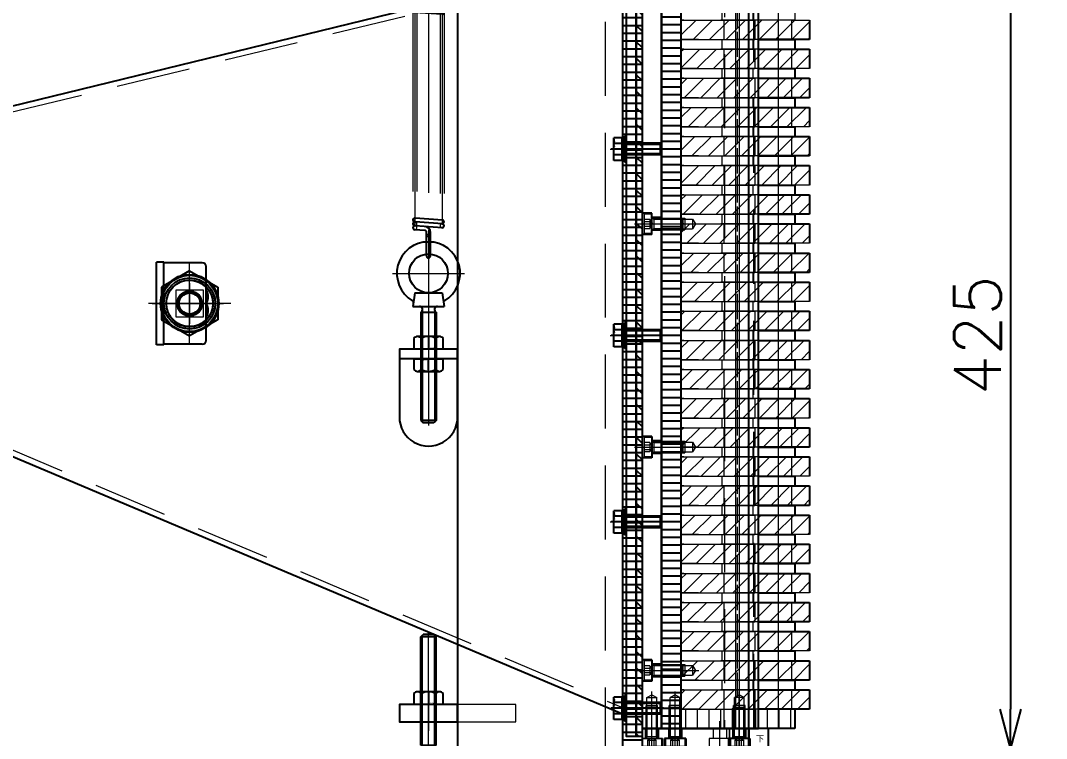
# Model space of a CAD drawing. Header units: millimetres. Extents: x -16130 to 36813, y -8099 to 27484.
# Drawn here: x 14570 to 15098, y 13932 to 14301 of the extents above; entities that cross this region are included whole.
import ezdxf
from ezdxf import colors
from ezdxf.entities.mleader import LeaderData, LeaderLine
from ezdxf.enums import TextEntityAlignment as Align
from ezdxf.math import Vec2, Vec3

# ---------------------------------------------------------------- set-up
doc = ezdxf.new("R2010")
doc.units = ezdxf.units.MM
doc.header["$LTSCALE"] = 6
doc.header["$PDMODE"] = 99
doc.header["$PDSIZE"] = 1
for name, pattern in [('CENTER2', [28.575, 19.05, -3.175, 3.175, -3.175]), ('HIDDEN', [9.525, 6.35, -3.175]), ('PHANTOM2', [31.75, 15.875, -3.175, 3.175, -3.175, 3.175, -3.175])]:
    doc.linetypes.add(name, pattern=pattern)
for name, color, linetype, lineweight in [('04_HIDDEN', 2, 'HIDDEN', 13), ('05_CENTER', 4, 'CENTER2', 13), ('06_PHANTOM', 2, 'PHANTOM2', 13), ('08_DIM', 3, 'Continuous', 13)]:
    doc.layers.add(name, color=color, linetype=linetype, lineweight=lineweight)
doc.layers.add('10_DRAFT', color=8, linetype='Continuous', lineweight=0, plot=False)
doc.styles.add('KANJI0', font='txt.shx', dxfattribs={"width": 0.9, "height": 30, "bigfont": 'bigfont'})
doc.styles.add('KSS_TXT', font='txt.shx', dxfattribs={"bigfont": 'extfont2.shx'})
doc.styles.add('KSS_TXT_L', font='txt.shx', dxfattribs={"height": 3, "bigfont": 'extfont2.shx'})
doc.styles.get("Standard").update_dxf_attribs({"font": 'txt.shx', "bigfont": 'extfont2.shx'})
doc.dimstyles.new('KSS_DIM', dxfattribs={"dimtxt": 3, "dimasz": 2.5, "dimexe": 1.25, "dimexo": 0.625, "dimtad": 1, "dimdsep": 46, "dimtxsty": 'KSS_TXT', "dimblk": 'OPEN30', "dimcen": 0, "dimazin": 2, "dimtfac": 0.75, "dimtmove": 0, "dimatfit": 3, "dimldrblk": 'OPEN30', "dimfxl": 1, "dimtolj": 1, "dimarcsym": 0})

# ---------------------------------------------------------------- blocks, each defined once
blk = doc.blocks.new('A$C60976C3F_1_1')
at = {"color": 0}
for p, q in [((-50.5, 5), (-50.5, 10)), ((-39.5, 5), (-39.5, 10)), ((-17.5, 5), (-17.5, 10)), ((-6.5, 5), (-6.5, 10)), ((-50.5, 5), (-39.5, 5)), ((-17.5, 5), (-6.5, 5))]:
    blk.add_line(p, q, dxfattribs=at)
blk.add_lwpolyline([(5, 10), (-60, 10), (-60, 0), (5, 0)], close=True, dxfattribs=at)
at = {"layer": '04_HIDDEN', "color": 9}
for p, q in [((-50.1, 0), (-50.1, 10)), ((-39.9, 0), (-39.9, 10))]:
    blk.add_line(p, q, dxfattribs=at)
at = {"layer": '04_HIDDEN'}
for p, q in [((-5.5, 5), (-5.5, 10)), ((-48.4, 0), (-48.4, 5)), ((-41.6, 0), (-41.6, 5)), ((-15.4, 0), (-15.4, 5)), ((-8.6, 0), (-8.6, 5)), ((-5.5, 5), (5, 5)), ((-3.4, 0), (-3.4, 5)), ((3.4, 0), (3.4, 5))]:
    blk.add_line(p, q, dxfattribs=at)
at = {"layer": '05_CENTER'}
for p, q in [((-45, 13.86), (-45, -3.86)), ((-12, 13.86), (-12, -3.86)), ((0, 13.86), (0, -3.86))]:
    blk.add_line(p, q, dxfattribs=at)
at = {"layer": '10_DRAFT'}
for p, q in [((-35, 13.86), (-35, -3.86)), ((-40.5, 5), (-40.5, 10)), ((-29.5, 5), (-29.5, 10)), ((-40.5, 5), (-29.5, 5)), ((-38.4, 0), (-38.4, 5)), ((-31.6, 0), (-31.6, 5))]:
    blk.add_line(p, q, dxfattribs=at)
at = {"layer": '10_DRAFT', "style": 'KSS_TXT'}
blk.add_text('下', height=3, rotation=180, dxfattribs=at).set_placement((-53.62, 7))
blk = doc.blocks.new('A$C5D937532_1_1')
at = {"color": 0}
blk.add_lwpolyline([(-43, -405), (7, -405), (7, 0), (-43, 0)], close=True, dxfattribs=at)
at = {"layer": '04_HIDDEN'}
for p, q in [((-43, -142), (-31, -142)), ((-43, -142.5), (-27, -142.5)), ((-31, -142), (-31, -148)), ((-27, -142.5), (-25.56, -145)), ((-27, -142.5), (-27, -147.5)), ((-43, -147.5), (-27, -147.5)), ((-25.56, -145), (-27, -147.5)), ((-43, -148), (-31, -148)), ((-43, -257), (-31, -257)), ((-43, -257.5), (-27, -257.5)), ((-31, -257), (-31, -263)), ((-27, -257.5), (-25.56, -260)), ((-27, -257.5), (-27, -262.5)), ((-43, -262.5), (-27, -262.5)), ((-43, -263), (-31, -263)), ((-25.56, -260), (-27, -262.5)), ((-43, -372), (-31, -372)), ((-43, -372.5), (-27, -372.5)), ((-31, -372), (-31, -378)), ((-27, -372.5), (-25.56, -375)), ((-27, -372.5), (-27, -377.5)), ((-25.56, -375), (-27, -377.5)), ((-43, -377.5), (-27, -377.5)), ((-43, -378), (-31, -378)), ((-36, -387.56), (-38.5, -389)), ((-38.5, -405), (-38.5, -389)), ((-33.5, -389), (-38.5, -389)), ((-33.5, -389), (-36, -387.56)), ((-33.5, -405), (-33.5, -389)), ((-3, -387.56), (-5.5, -389)), ((-5.5, -405), (-5.5, -389)), ((-0.5, -389), (-5.5, -389)), ((-0.5, -389), (-3, -387.56)), ((-0.5, -405), (-0.5, -389)), ((-33, -393), (-39, -393)), ((-39, -405), (-39, -393)), ((-33, -405), (-33, -393)), ((0, -393), (-6, -393)), ((-6, -405), (-6, -393)), ((0, -405), (0, -393))]:
    blk.add_line(p, q, dxfattribs=at)
at = {"layer": '05_CENTER'}
for p, q in [((-45.19, -145), (-23.82, -145)), ((-45.19, -260), (-23.82, -260)), ((-45.19, -375), (-23.82, -375)), ((-36, -407.19), (-36, -385.82)), ((-3, -407.19), (-3, -385.82))]:
    blk.add_line(p, q, dxfattribs=at)
blk = doc.blocks.new('A$C42137086_1_1')
at = {"color": 0}
for p, q in [((0, -139.5), (-5, -139.5)), ((0, -150.5), (0, -139.5)), ((0, -150.5), (-5, -150.5)), ((0, -254.5), (-5, -254.5)), ((0, -254.5), (0, -265.5)), ((0, -265.5), (-5, -265.5)), ((0, -369.5), (-5, -369.5)), ((0, -369.5), (0, -380.5)), ((0, -380.5), (-5, -380.5))]:
    blk.add_line(p, q, dxfattribs=at)
blk.add_lwpolyline([(-5, -405), (5, -405), (5, 0), (-5, 0)], close=True, dxfattribs=at)
at = {"layer": '04_HIDDEN', "color": 9}
for p, q in [((-5, -103.5), (5, -103.5)), ((-5, -104), (5, -104)), ((-5, -109), (5, -109)), ((-5, -109.5), (5, -109.5)), ((-5, -199.5), (5, -199.5)), ((-5, -200), (5, -200)), ((-5, -205), (5, -205)), ((-5, -205.5), (5, -205.5)), ((-5, -295.5), (5, -295.5)), ((-5, -296), (5, -296)), ((-5, -301), (5, -301)), ((-5, -301.5), (5, -301.5)), ((-5, -391.5), (5, -391.5)), ((-5, -392), (5, -392)), ((-5, -397), (5, -397)), ((-5, -397.5), (5, -397.5))]:
    blk.add_line(p, q, dxfattribs=at)
at = {"layer": '04_HIDDEN'}
for p, q in [((5, -141.6), (0, -141.6)), ((5, -148.4), (0, -148.4)), ((5, -256.6), (0, -256.6)), ((5, -263.4), (0, -263.4)), ((5, -371.6), (0, -371.6)), ((5, -378.4), (0, -378.4)), ((-2.5, -389), (0, -387.56)), ((-2.5, -405), (-2.5, -389)), ((-2.5, -389), (2.5, -389)), ((0, -387.56), (2.5, -389)), ((2.5, -405), (2.5, -389)), ((-3, -393), (3, -393)), ((-3, -405), (-3, -393)), ((3, -405), (3, -393))]:
    blk.add_line(p, q, dxfattribs=at)
at = {"layer": '05_CENTER', "color": 9}
for p, q in [((-7.5, -106.5), (7.5, -106.5)), ((-7.5, -202.5), (7.5, -202.5)), ((-7.5, -298.5), (7.5, -298.5)), ((-7.5, -394.5), (7.5, -394.5))]:
    blk.add_line(p, q, dxfattribs=at)
at = {"layer": '05_CENTER'}
for p, q in [((-8.86, -145), (8.86, -145)), ((-8.86, -260), (8.86, -260)), ((-8.86, -375), (8.86, -375)), ((0, -407.19), (0, -385.82))]:
    blk.add_line(p, q, dxfattribs=at)
blk = doc.blocks.new('A$C63852907_1_1_1')
at = {"color": 0}
for p, q in [((-7.5, -404.5), (7.5, -404.5)), ((-5, -405), (-5, -413.5)), ((5, -413.5), (5, -405))]:
    blk.add_line(p, q, dxfattribs=at)
blk.add_lwpolyline([(-7, -405), (7, -405), (7.5, -404.5), (7.5, -0.5), (7, 0), (-7, 0), (-7.5, -0.5), (-7.5, -404.5)], close=True, dxfattribs=at)
at = {"layer": '05_CENTER'}
blk.add_line((0, 12.86), (0, -417.86), dxfattribs=at)
blk = doc.blocks.new('CBS6-16b_1_1_1')
at = {"color": 0}
for p, q in [((-4, 5), (-4, -5)), ((0, 5), (-4, 5)), ((0, 5), (0, -5)), ((0, 3), (15.46, 3)), ((0.06, 3), (1, 2.46)), ((1, 3), (1, -3)), ((1, 2.46), (16, 2.46)), ((15.46, 3), (15.46, -3)), ((15.46, 3), (16, 2.46)), ((16, 2.46), (16, -2.46)), ((0, -5), (-4, -5)), ((0, -3), (15.46, -3)), ((0.06, -3), (1, -2.46)), ((1, -2.46), (16, -2.46)), ((15.46, -3), (16, -2.46))]:
    blk.add_line(p, q, dxfattribs=at)
at = {"layer": '04_HIDDEN', "color": 0}
for p, q in [((-1, 2.31), (-4, 2.31)), ((-4, 1.15), (-1, 1.15)), ((-1, 2.31), (0.33, 0)), ((-1, 2.31), (-1, -2.31)), ((-4, -1.15), (-1, -1.15)), ((-4, -2.31), (-1, -2.31)), ((0.33, 0), (-1, -2.31))]:
    blk.add_line(p, q, dxfattribs=at)
at = {"layer": '05_CENTER', "color": 0}
blk.add_line((-4.82, 0), (16.83, 0), dxfattribs=at)
blk = doc.blocks.new('A$C0825307D_1_1')
for name, p in [('A$C42137086_1_1', (5, 202.5)), ('A$C5D937532_1_1', (53, 202.5))]:
    blk.add_blockref(name, p)
at = {"rotation": 180}
blk.add_blockref('A$C60976C3F_1_1', (5, -202.5), dxfattribs=at)
at = {"layer": '04_HIDDEN'}
blk.add_blockref('A$C63852907_1_1_1', (50, 202.5), dxfattribs=at)
at = {"layer": '04_HIDDEN', "color": 4}
for p in [(5, 57.5), (5, -57.5), (5, -172.5)]:
    blk.add_blockref('CBS6-16b_1_1_1', p, dxfattribs=at)
at = {"layer": '04_HIDDEN', "color": 4, "rotation": 90}
for p in [(5, -207.5), (17, -207.5), (50, -207.5)]:
    blk.add_blockref('CBS6-16b_1_1_1', p, dxfattribs=at)
blk = doc.blocks.new('A$C75237A7E_1_1')
h = blk.add_hatch()
h.set_pattern_fill('_USER', color=3, scale=6, angle=90, pattern_type=0)
h.set_pattern_definition([(90, (-9729.3424, -24487.993), (-6, 4e-16), [])])
h.paths.add_polyline_path([(29.63, 10), (21, 10), (21, 0), (29.63, 0)])
h.paths.add_polyline_path([(21, 10), (8, 10), (8, 0), (21, 0)])
h.paths.add_polyline_path([(8, 10), (0, 10), (0, 0), (8, 0)])
h.paths.add_polyline_path([(0, 10), (-1, 10), (-1, 0), (0, 0)])
h.paths.add_polyline_path([(-1, 10), (-8, 10), (-8, 0), (-1, 0)])
h.paths.add_polyline_path([(-8, 10), (-29, 10), (-29, 0), (-8, 0)])
at = {"color": 0}
blk.add_line((21, 10), (21, 0), dxfattribs=at)
blk.add_lwpolyline([(-29, 10), (29.63, 10), (29.63, 0), (-29, 0)], close=True, dxfattribs=at)
at = {"layer": '04_HIDDEN'}
for p, q in [((-7, 10), (-7, 0)), ((9, 10), (9, 0))]:
    blk.add_line(p, q, dxfattribs=at)
at = {"layer": '04_HIDDEN', "color": 9}
blk.add_line((-1, 10), (-1, 0), dxfattribs=at)
at = {"layer": '05_CENTER'}
blk.add_line((1, 15), (1, -5), dxfattribs=at)
blk = doc.blocks.new('A$C43D50A63_1_1')
h = blk.add_hatch()
h.set_pattern_fill('_USER', color=3, scale=6, angle=45, pattern_type=0)
h.set_pattern_definition([(45, (-8147.3205, -26429.961), (-4.2426407, 4.2426407), [])])
h.paths.add_polyline_path([(-8, 10), (-29, 10), (-29, 0), (-8, 0)])
h.paths.add_polyline_path([(-1, 10), (-8, 10), (-8, 0), (-1, 0)])
h.paths.add_polyline_path([(0, 10), (-1, 10), (-1, 0), (0, 0)])
h.paths.add_polyline_path([(8, 10), (0, 10), (0, 0), (8, 0)])
h.paths.add_polyline_path([(21, 10), (8, 10), (8, 0), (21, 0)])
h.paths.add_polyline_path([(29.23, 10), (21, 10), (21, 0), (29.23, 0)])
h.paths.add_polyline_path([(37.26, 10), (29.23, 10), (29.23, 0), (37.26, 0)])
at = {"color": 0}
blk.add_line((21, 10), (21, 0), dxfattribs=at)
blk.add_lwpolyline([(-29, 10), (37.26, 10), (37.26, 0), (-29, 0)], close=True, dxfattribs=at)
at = {"layer": '04_HIDDEN'}
for p, q in [((-7, 10), (-7, 0)), ((9, 10), (9, 0))]:
    blk.add_line(p, q, dxfattribs=at)
at = {"layer": '04_HIDDEN', "color": 9}
for p, q in [((-1, 10), (-1, 0)), ((28, 10), (28, 0))]:
    blk.add_line(p, q, dxfattribs=at)
at = {"layer": '05_CENTER'}
blk.add_line((1, 15.5), (1, -5.5), dxfattribs=at)
blk = doc.blocks.new('A$C4F4128C7_1_1')
at = {"color": 0}
blk.add_line((21, 5), (21, 0), dxfattribs=at)
blk.add_lwpolyline([(-29, 5), (29.63, 5), (29.63, 0), (-29, 0)], close=True, dxfattribs=at)
at = {"layer": '04_HIDDEN'}
for p, q in [((-8, 5), (-8, 0)), ((8, 5), (8, 0))]:
    blk.add_line(p, q, dxfattribs=at)
at = {"layer": '04_HIDDEN', "color": 9}
blk.add_line((-1, 5), (-1, 0), dxfattribs=at)
at = {"layer": '05_CENTER'}
blk.add_line((0, 9), (0, -4), dxfattribs=at)
blk = doc.blocks.new('A$C574158FF_1_1_1')
h = blk.add_hatch()
h.set_pattern_fill('_USER', color=3, scale=4, pattern_type=0)
h.set_pattern_definition([(0, (112.774, 139.052), (0, 4), [])])
h.paths.add_polyline_path([(10, 0), (0, 0), (0, -405), (10, -405)])
at = {"color": 3}
blk.add_lwpolyline([(10, 0), (0, 0), (0, -405), (10, -405)], close=True, dxfattribs=at)
blk = doc.blocks.new('A$C2D3A72E1_1_1')
for p, q in [((76.26, 162.5), (76.26, 152.5)), ((50, 152.5), (68.63, 152.5)), ((76.26, 152.5), (50, 152.5)), ((68.63, 152.5), (68.63, 147.5)), ((50, 147.5), (76.26, 147.5)), ((76.26, 147.5), (76.26, 137.5)), ((50, 137.5), (68.63, 137.5)), ((68.63, 137.5), (68.63, 132.5)), ((50, 132.5), (76.26, 132.5)), ((76.26, 132.5), (76.26, 122.5)), ((50, 122.5), (68.63, 122.5)), ((76.26, 122.5), (50, 122.5)), ((68.63, 122.5), (68.63, 117.5)), ((50, 117.5), (76.26, 117.5)), ((76.26, 117.5), (76.26, 107.5)), ((50, 107.5), (68.63, 107.5)), ((68.63, 107.5), (68.63, 102.5)), ((50, 102.5), (76.26, 102.5)), ((76.26, 102.5), (76.26, 92.5)), ((50, 92.5), (68.63, 92.5)), ((76.26, 92.5), (50, 92.5)), ((68.63, 92.5), (68.63, 87.5)), ((50, 87.5), (76.26, 87.5)), ((76.26, 87.5), (76.26, 77.5)), ((50, 77.5), (68.63, 77.5)), ((68.63, 77.5), (68.63, 72.5)), ((50, 72.5), (76.26, 72.5)), ((76.26, 72.5), (76.26, 62.5)), ((50, 62.5), (68.63, 62.5)), ((76.26, 62.5), (50, 62.5)), ((68.63, 62.5), (68.63, 57.5)), ((50, 57.5), (76.26, 57.5)), ((76.26, 57.5), (76.26, 47.5)), ((50, 47.5), (68.63, 47.5)), ((50, 42.5), (76.26, 42.5)), ((68.63, 47.5), (68.63, 42.5)), ((76.26, 42.5), (76.26, 32.5)), ((50, 32.5), (68.63, 32.5)), ((76.26, 32.5), (50, 32.5)), ((68.63, 32.5), (68.63, 27.5)), ((50, 27.5), (76.26, 27.5)), ((76.26, 27.5), (76.26, 17.5)), ((50, 17.5), (68.63, 17.5)), ((68.63, 17.5), (68.63, 12.5)), ((50, 12.5), (76.26, 12.5)), ((76.26, 12.5), (76.26, 2.5)), ((50, 2.5), (68.63, 2.5)), ((76.26, 2.5), (50, 2.5)), ((68.63, 2.5), (68.63, -2.5)), ((50, -2.5), (76.26, -2.5)), ((76.26, -2.5), (76.26, -12.5)), ((50, -12.5), (68.63, -12.5)), ((68.63, -12.5), (68.63, -17.5)), ((50, -17.5), (76.26, -17.5)), ((76.26, -17.5), (76.26, -27.5)), ((50, -27.5), (68.63, -27.5)), ((76.26, -27.5), (50, -27.5)), ((68.63, -27.5), (68.63, -32.5)), ((50, -32.5), (76.26, -32.5)), ((76.26, -32.5), (76.26, -42.5)), ((50, -42.5), (68.63, -42.5)), ((50, -47.5), (76.26, -47.5)), ((68.63, -42.5), (68.63, -47.5)), ((76.26, -47.5), (76.26, -57.5)), ((50, -57.5), (68.63, -57.5)), ((76.26, -57.5), (50, -57.5)), ((68.63, -57.5), (68.63, -62.5)), ((50, -62.5), (76.26, -62.5)), ((76.26, -62.5), (76.26, -72.5)), ((50, -72.5), (68.63, -72.5)), ((68.63, -72.5), (68.63, -77.5)), ((50, -77.5), (76.26, -77.5)), ((76.26, -77.5), (76.26, -87.5)), ((50, -87.5), (68.63, -87.5)), ((76.26, -87.5), (50, -87.5)), ((68.63, -87.5), (68.63, -92.5)), ((50, -92.5), (76.26, -92.5)), ((76.26, -92.5), (76.26, -102.5)), ((50, -102.5), (68.63, -102.5)), ((68.63, -102.5), (68.63, -107.5)), ((50, -107.5), (76.26, -107.5)), ((76.26, -107.5), (76.26, -117.5)), ((50, -117.5), (68.63, -117.5)), ((76.26, -117.5), (50, -117.5)), ((68.63, -117.5), (68.63, -122.5)), ((50, -122.5), (76.26, -122.5)), ((76.26, -122.5), (76.26, -132.5)), ((50, -132.5), (68.63, -132.5)), ((68.63, -132.5), (68.63, -137.5)), ((50, -137.5), (76.26, -137.5)), ((76.26, -137.5), (76.26, -147.5)), ((50, -147.5), (68.63, -147.5)), ((76.26, -147.5), (50, -147.5)), ((68.63, -147.5), (68.63, -152.5)), ((50, -152.5), (76.26, -152.5)), ((76.26, -152.5), (76.26, -162.5)), ((50, -162.5), (68.63, -162.5)), ((68.63, -162.5), (68.63, -167.5)), ((50, -167.5), (76.26, -167.5)), ((76.26, -167.5), (76.26, -177.5)), ((50, -177.5), (68.63, -177.5)), ((76.26, -177.5), (50, -177.5)), ((68.63, -177.5), (68.63, -182.5)), ((50, -182.5), (76.26, -182.5)), ((76.26, -182.5), (76.26, -192.5)), ((76.26, -192.5), (50, -192.5)), ((68.63, -192.5), (68.63, -202.5)), ((68.63, -202.5), (50, -202.5))]:
    blk.add_line(p, q)
at = {"xscale": -1}
blk.add_blockref('A$C574158FF_1_1_1', (10, 202.5), dxfattribs=at)
at = {"layer": '04_HIDDEN'}
for name, p in [('A$C43D50A63_1_1', (39, 167.5)), ('A$C4F4128C7_1_1', (39, 162.5)), ('A$C43D50A63_1_1', (39, 152.5)), ('A$C4F4128C7_1_1', (39, 147.5)), ('A$C43D50A63_1_1', (39, 137.5)), ('A$C4F4128C7_1_1', (39, 132.5)), ('A$C43D50A63_1_1', (39, 122.5)), ('A$C4F4128C7_1_1', (39, 117.5)), ('A$C43D50A63_1_1', (39, 107.5)), ('A$C4F4128C7_1_1', (39, 102.5)), ('A$C43D50A63_1_1', (39, 92.5)), ('A$C4F4128C7_1_1', (39, 87.5)), ('A$C43D50A63_1_1', (39, 77.5)), ('A$C4F4128C7_1_1', (39, 72.5)), ('A$C43D50A63_1_1', (39, 62.5)), ('A$C4F4128C7_1_1', (39, 57.5)), ('A$C43D50A63_1_1', (39, 47.5)), ('A$C4F4128C7_1_1', (39, 42.5)), ('A$C43D50A63_1_1', (39, 32.5)), ('A$C4F4128C7_1_1', (39, 27.5)), ('A$C43D50A63_1_1', (39, 17.5)), ('A$C4F4128C7_1_1', (39, 12.5)), ('A$C43D50A63_1_1', (39, 2.5)), ('A$C4F4128C7_1_1', (39, -2.5)), ('A$C43D50A63_1_1', (39, -12.5)), ('A$C4F4128C7_1_1', (39, -17.5)), ('A$C43D50A63_1_1', (39, -27.5)), ('A$C4F4128C7_1_1', (39, -32.5)), ('A$C43D50A63_1_1', (39, -42.5)), ('A$C4F4128C7_1_1', (39, -47.5)), ('A$C43D50A63_1_1', (39, -57.5)), ('A$C4F4128C7_1_1', (39, -62.5)), ('A$C43D50A63_1_1', (39, -72.5)), ('A$C4F4128C7_1_1', (39, -77.5)), ('A$C43D50A63_1_1', (39, -87.5)), ('A$C4F4128C7_1_1', (39, -92.5)), ('A$C43D50A63_1_1', (39, -102.5)), ('A$C4F4128C7_1_1', (39, -107.5)), ('A$C43D50A63_1_1', (39, -117.5)), ('A$C4F4128C7_1_1', (39, -122.5)), ('A$C43D50A63_1_1', (39, -132.5)), ('A$C4F4128C7_1_1', (39, -137.5)), ('A$C43D50A63_1_1', (39, -147.5)), ('A$C4F4128C7_1_1', (39, -152.5)), ('A$C43D50A63_1_1', (39, -162.5)), ('A$C4F4128C7_1_1', (39, -167.5)), ('A$C43D50A63_1_1', (39, -177.5)), ('A$C4F4128C7_1_1', (39, -182.5)), ('A$C43D50A63_1_1', (39, -192.5)), ('A$C75237A7E_1_1', (39, -202.5))]:
    blk.add_blockref(name, p, dxfattribs=at)
blk = doc.blocks.new('A$C7E6C0F0D_1_1')
for name, p in [('A$C0825307D_1_1', (0, 0)), ('A$C2D3A72E1_1_1', (10, 0))]:
    blk.add_blockref(name, p)
blk = doc.blocks.new('A$C21800152_1_1')
for points in [[(-45, -2292), (-45, -2320), (-47, -2322), (-135, -2322), (-135, 43), (-30, 43)], [(15, -107), (15, -2129)]]:
    blk.add_lwpolyline(points)
at = {"color": 0}
blk.add_lwpolyline([(15, -1342), (45, -1342), (45, -1351), (15, -1351)], close=True, dxfattribs=at)
at = {"layer": '04_HIDDEN'}
for p, q in [((26, -1351), (26, -1342)), ((26.75, -1351), (26.75, -1342)), ((33.25, -1351), (33.25, -1342)), ((34, -1351), (34, -1342))]:
    blk.add_line(p, q, dxfattribs=at)
for points in [[(-61, -2229), (-70, -2229), (-70, -76), (-61, -76)], [(15, -1351), (-15, -1351), (-15, -1342), (15, -1342)]]:
    blk.add_lwpolyline(points, close=True, dxfattribs=at)
at = {"layer": '05_CENTER'}
blk.add_line((30, -1337.71), (30, -1355.59), dxfattribs=at)
blk = doc.blocks.new('A$C495357C8_1_1')
h = blk.add_hatch()
h.set_pattern_fill('_USER', color=3, scale=4, pattern_type=0)
h.set_pattern_definition([(0, (-21691.6393, -19941.3557), (0, 4), [])])
h.paths.add_polyline_path([(-10, -425), (0, -425), (0, 0), (-10, 0)])
at = {"color": 3}
blk.add_lwpolyline([(0, 0), (-10, 0), (-10, -425), (0, -425)], close=True, dxfattribs=at)
blk = doc.blocks.new('A$C62F33C97_1_1')
at = {"xscale": -1}
for name, p in [('A$C21800152_1_1', (-80, 89.5)), ('A$C495357C8_1_1', (-10, -850))]:
    blk.add_blockref(name, p, dxfattribs=at)
blk = doc.blocks.new('_Open30')
at = {"color": 0, "linetype": 'ByBlock', "lineweight": -2}
for p, q in [((-1, 0.268), (0, 0)), ((0, 0), (-1, -0.268)), ((0, 0), (-1, 0))]:
    blk.add_line(p, q, dxfattribs=at)
blk = doc.blocks.new('*D2333')
at = {"layer": '08_DIM', "color": 0, "lineweight": -2, "transparency": 16777216}
for p, q in [((14960.1, 14351.59), (15089.8, 14351.59)), ((15079.8, 14331.59), (15079.8, 13946.59)), ((14960.1, 13926.59), (15089.8, 13926.59))]:
    blk.add_line(p, q, dxfattribs=at)
at = {"layer": 'Defpoints', "color": 0, "transparency": 16777216}
for p in [(14955.1, 14351.59), (14955.1, 13926.59), (15079.8, 13926.59)]:
    blk.add_point(p, dxfattribs=at)
at = {"layer": '08_DIM', "color": 0, "lineweight": -2, "transparency": 16777216, "xscale": 20, "yscale": 20, "zscale": 20}
for p, rotation in [((15079.8, 14351.59), 90), ((15079.8, 13926.59), 270)]:
    blk.add_blockref('_Open30', p, dxfattribs=dict(at, rotation=rotation))
at = {"layer": '08_DIM', "color": 0, "transparency": 16777216, "insert": (15062.78, 14139.09), "char_height": 24, "attachment_point": 5, "rotation": 90, "style": 'KSS_TXT'}
blk.add_mtext('\\A1;425', dxfattribs=at)
blk = doc.blocks.new('*D2337')
at = {"layer": '08_DIM', "color": 0, "lineweight": -2, "transparency": 16777216}
for p, q in [((14960.1, 15201.59), (15157.67, 15201.59)), ((15147.67, 12916.09), (15147.67, 15181.59)), ((14850.1, 12896.09), (15157.67, 12896.09))]:
    blk.add_line(p, q, dxfattribs=at)
at = {"layer": 'Defpoints', "color": 0, "transparency": 16777216}
for p in [(14955.1, 15201.59), (15147.67, 15201.59), (14845.1, 12896.09)]:
    blk.add_point(p, dxfattribs=at)
at = {"layer": '08_DIM', "color": 0, "lineweight": -2, "transparency": 16777216, "xscale": 20, "yscale": 20, "zscale": 20}
for p, rotation in [((15147.67, 15201.59), 90), ((15147.67, 12896.09), 270)]:
    blk.add_blockref('_Open30', p, dxfattribs=dict(at, rotation=rotation))
at = {"layer": '08_DIM', "color": 0, "transparency": 16777216, "insert": (15130.64, 14048.84), "char_height": 24, "attachment_point": 5, "rotation": 90, "style": 'KSS_TXT'}
blk.add_mtext('\\A1;2305.5', dxfattribs=at)
blk = doc.blocks.new('SGPPBJ26b_1_1')
at = {"color": 0}
for p, q in [((0, 16.74), (-14.5, 8.37)), ((0, 16.74), (14.5, 8.37)), ((-14.5, 8.37), (-14.5, -8.37)), ((14.5, 8.37), (14.5, -8.37)), ((-14.5, -8.37), (0, -16.74)), ((14.5, -8.37), (0, -16.74))]:
    blk.add_line(p, q, dxfattribs=at)
for radius in [14.5, 6.28, 5.43]:
    blk.add_circle((0, 0), radius, dxfattribs=at)
at = {"layer": '04_HIDDEN', "color": 0}
for radius in [12.94, 11.76]:
    blk.add_circle((0, 0), radius, dxfattribs=at)
at = {"layer": '05_CENTER', "color": 0}
for p, q in [((0, -19.66), (0, 19.66)), ((-17.5, 0), (17.5, 0))]:
    blk.add_line(p, q, dxfattribs=at)
blk = doc.blocks.new('GA46-＊＊-02c_1_1')
at = {"color": 0}
for p, q in [((-21, 6.5), (-21, -13.2)), ((19, 8.5), (-19, 8.5)), ((-6.54, 8.9), (-6.57, 8.5)), ((-0.46, 8.9), (-0.43, 8.5)), ((0.46, 8.9), (0.43, 8.5)), ((6.54, 8.9), (6.57, 8.5)), ((21, 6.5), (21, -13.2)), ((-21.25, -13.2), (-21.25, -17)), ((21.25, -13.2), (-21.25, -13.2)), ((21.25, -13.2), (21.25, -17)), ((21.25, -17), (-21.25, -17))]:
    blk.add_line(p, q, dxfattribs=at)
for centre, radius, start, end in [((-19, 6.5), 2, 90, 180), ((-3.5, 1.52), 7.98, 67.6434, 112.3565), ((3.5, 1.52), 7.98, 67.6434, 112.3565), ((19, 6.5), 2, 0, 90)]:
    blk.add_arc(centre, radius, start, end, dxfattribs=at)
at = {"layer": '04_HIDDEN', "color": 0}
blk.add_lwpolyline([(-7, 7), (7, 7), (7, -7), (-7, -7)], close=True, dxfattribs=at)
for radius in [6.58, 5.72]:
    blk.add_circle((0, 0), radius, dxfattribs=at)
at = {"layer": '05_CENTER', "color": 0}
for p, q in [((0, -19.32), (0, 12.7)), ((-10.41, 0), (10.41, 0))]:
    blk.add_line(p, q, dxfattribs=at)
blk = doc.blocks.new('AM_BALLOON1')
at = {"transparency": 16777216}
blk.add_circle((0, 0), 5, dxfattribs=at)
blk.add_attdef('B_NUMBER', text='', height=3, dxfattribs=at).set_placement((0, 0), align=Align.MIDDLE_CENTER)
blk = doc.blocks.new('_OPEN')
at = {"color": 0, "linetype": 'ByBlock'}
for p, q in [((-1, 0.167), (0, 0)), ((0, 0), (-1, -0.167)), ((0, 0), (-1, 0))]:
    blk.add_line(p, q, dxfattribs=at)
blk = doc.blocks.new('A$C402D1A1D_1_1')
at = {"color": 0}
for p, q in [((-7.03, -10), (-8, -17)), ((-7.03, -10), (7.03, -10)), ((7.03, -10), (8, -17)), ((-8, -17), (8, -17)), ((-4, -20), (4, -20)), ((-4, -20), (-4, -75.8)), ((-3.25, -19.37), (-3.25, -76.55)), ((3.25, -19.37), (3.25, -76.55)), ((4, -20), (4, -75.8)), ((4, -75.8), (-4, -75.8)), ((-4, -75.8), (-2.8, -77)), ((2.8, -77), (-2.8, -77)), ((4, -75.8), (2.8, -77))]:
    blk.add_line(p, q, dxfattribs=at)
blk.add_circle((0, 0), 10, dxfattribs=at)
for centre, radius, start, end in [((0, 0), 16.3, 300.1827, 239.8173), ((-8.7, -14.95), 1, 352.0928, 59.8173), ((8.7, -14.95), 1, 120.1827, 187.9072), ((-4.55, -18.55), 1.55, 290.7723, 91.8476), ((4.55, -18.55), 1.55, 88.1524, 249.2277)]:
    blk.add_arc(centre, radius, start, end, dxfattribs=at)
at = {"layer": '05_CENTER', "color": 0}
for p, q in [((0, 18.59), (0, -78.27)), ((-18.59, 0), (18.59, 0))]:
    blk.add_line(p, q, dxfattribs=at)
blk = doc.blocks.new('M8Nu_1_1_1_1')
at = {"color": 0}
for p, q in [((-7.5, 5.5), (-7.5, 0)), ((-7.5, 5.5), (-7.5, 0)), ((5.62, 6.5), (-5.62, 6.5)), ((5.62, 6.5), (-5.62, 6.5)), ((-3.75, 0), (-3.75, 5.5)), ((-3.75, 0), (-3.75, 5.5)), ((3.75, 5.5), (3.75, 0)), ((3.75, 5.5), (3.75, 0)), ((7.5, 0), (7.5, 5.5)), ((7.5, 0), (7.5, 5.5)), ((7.5, 0), (-7.5, 0))]:
    blk.add_line(p, q, dxfattribs=at)
at = {"color": 0, "linetype": 'CENTER2'}
blk.add_line((0, 6.5), (0, 0), dxfattribs=at)
at = {"color": 0}
for centre, radius, start, end in [((-5.62, 4.25), 2.25, 33.626, 146.374), ((-5.62, 4.25), 2.25, 33.626, 146.374), ((0, -1), 7.5, 60, 120), ((5.62, 4.25), 2.25, 33.626, 146.374)]:
    blk.add_arc(centre, radius, start, end, dxfattribs=at)
at = {"layer": '10_DRAFT', "style": 'KANJI0', "width": 0.82}
blk.add_text('Ｍ８', height=1, dxfattribs=at).set_placement((0.71, -0.03))
blk = doc.blocks.new('AWS16-100g_1_1')
at = {"color": 0}
for p, q in [((-129.85, 1.93), (-129.48, 7.07)), ((-128.48, -7.07), (-127.48, 6.93)), ((-126.49, -7.21), (-125.48, 6.93)), ((-124.49, -7.21), (-123.48, 6.93)), ((-18.52, -6.93), (-17.52, 7.07)), ((-16.52, -6.93), (-15.52, 7.07)), ((-14.52, -6.93), (-13.52, 7.03)), ((-143, 1), (-130.84, 1)), ((1, 1), (-11.16, 1)), ((-143, -1), (-130.84, -1)), ((-12.52, -7.07), (-12.15, -1.93)), ((1, -1), (-11.16, -1))]:
    blk.add_line(p, q, dxfattribs=at)
for centre, radius, start, end in [((-128.48, 7), 1, 355.9144, 175.9144), ((-126.48, 7), 1, 355.9144, 180), ((-124.48, 7), 1, 355.9144, 180), ((-16.52, 7), 1, 4.0856, 184.0856), ((-14.52, 7), 1, 4.0856, 184.0856), ((-143, 0), 1, 94.0856, 274.0856), ((-130.84, 2), 1, 270, 355.9144), ((-130.84, 2), 3, 270, 355.9144), ((-11.16, -2), 3, 90, 175.9144), ((1, 0), 1, 274.0856, 94.0856), ((-11.16, -2), 1, 90, 175.9144), ((-127.48, -7), 1, 184.0856, 4.0856), ((-125.48, -7), 1, 184.0856, 4.0856), ((-17.52, -7), 1, 175.9144, 355.9144), ((-15.52, -7), 1, 175.9144, 355.9144), ((-13.52, -7), 1, 175.9144, 355.9144)]:
    blk.add_arc(centre, radius, start, end, dxfattribs=at)
at = {"color": 0, "extrusion": (0, 0, -1)}
blk.add_ellipse((-132.5, 0), major_axis=(0, 1), ratio=0.5, start_param=3.141593, end_param=9.424778, dxfattribs=at)
blk.add_ellipse((-9.5, 0), major_axis=(0, 1), ratio=0.5, dxfattribs=at)
at = {"layer": '04_HIDDEN', "color": 0}
for centre, start, end in [((-128.48, 7), 175.9144, 355.9144), ((-126.48, 7), 175.9144, 0), ((-14.52, 7), 184.0856, 4.0856), ((-143, 0), 274.0856, 94.0856), ((1, 0), 94.0856, 274.0856), ((-127.48, -7), 4.0856, 184.0856), ((-15.52, -7), 355.9144, 175.9144), ((-13.52, -7), 355.9144, 175.9144)]:
    blk.add_arc(centre, 1, start, end, dxfattribs=at)
at = {"layer": '05_CENTER', "color": 0}
for p, q in [((-12.52, 7), (-130.48, 7)), ((3.75, 0), (-145.75, 0)), ((-136, -3.54), (-136, 3.54)), ((-6, 3.54), (-6, -3.54)), ((-11.83, -7), (-130, -7))]:
    blk.add_line(p, q, dxfattribs=at)
at = {"layer": '06_PHANTOM', "color": 0}
for p, q in [((-14.52, 8), (-126.48, 8)), ((-14.52, 6), (-126.48, 6)), ((-15.52, -6), (-127.48, -6)), ((-15.52, -8), (-127.48, -8))]:
    blk.add_line(p, q, dxfattribs=at)
blk = doc.blocks.new('A$C0B482DEA_1_1')
at = {"color": 4, "xscale": -1, "rotation": 180}
blk.add_blockref('A$C402D1A1D_1_1', (0, -41), dxfattribs=at)
for p in [(0, 0), (0, -242)]:
    blk.add_blockref('M8Nu_1_1_1_1', p)
at = {"color": 4, "rotation": 90}
blk.add_blockref('AWS16-100g_1_1', (0, -51.02), dxfattribs=at)
at = {"color": 4}
blk.add_blockref('A$C402D1A1D_1_1', (0, -203), dxfattribs=at)
at = {"rotation": 180}
blk.add_blockref('M8Nu_1_1_1_1', (0, -247), dxfattribs=at)
blk = doc.blocks.new('*D3097')
at = {"layer": '08_DIM', "color": 0, "lineweight": -2, "transparency": 16777216}
for p, q in [((14565.02, 15384.09), (14498.76, 15384.09)), ((14508.76, 15364.09), (14508.76, 13077.09)), ((14565.02, 13057.09), (14498.76, 13057.09))]:
    blk.add_line(p, q, dxfattribs=at)
at = {"layer": 'Defpoints', "color": 0, "transparency": 16777216}
for p in [(14570.02, 15384.09), (14508.76, 13057.09), (14570.02, 13057.09)]:
    blk.add_point(p, dxfattribs=at)
at = {"layer": '08_DIM', "color": 0, "lineweight": -2, "transparency": 16777216, "xscale": 20, "yscale": 20, "zscale": 20}
for p, rotation in [((14508.76, 15384.09), 90), ((14508.76, 13057.09), 270)]:
    blk.add_blockref('_Open30', p, dxfattribs=dict(at, rotation=rotation))
at = {"layer": '08_DIM', "color": 0, "transparency": 16777216, "insert": (14491.76, 14220.59), "char_height": 24, "attachment_point": 5, "rotation": 90, "style": 'KSS_TXT'}
blk.add_mtext('\\A1;2327', dxfattribs=at)
blk = doc.blocks.new('A$C3DDA7359_1_1')
at = {"color": 0}
for p, q in [((-5.77, 2.5), (-5.77, 6.5)), ((-5.77, 6.5), (5.77, 6.5)), ((-2.89, 2.5), (-2.89, 6.5)), ((2.89, 2.5), (2.89, 6.5)), ((5.77, 2.5), (5.77, 6.5)), ((-6.5, 1), (6.5, 1)), ((-6.5, 1), (-6.5, 0)), ((-6.1, 2.5), (-6.1, 1)), ((6.1, 2.5), (-6.1, 2.5)), ((0, 1), (-1.5, 2.5)), ((0, 2.5), (1.5, 1)), ((6.1, 1), (6.1, 2.5)), ((6.5, 0), (6.5, 1)), ((-6.5, 0), (6.5, 0))]:
    blk.add_line(p, q, dxfattribs=at)
at = {"color": 0, "linetype": 'CENTER2'}
blk.add_line((0, -19), (0, 8), dxfattribs=at)
at = {"color": 0, "linetype": 'HIDDEN'}
for p, q in [((-3, -17.5), (-3, 0)), ((-2.46, -17.5), (-2.46, 0)), ((2.46, -17.5), (2.46, 0)), ((3, -17.5), (3, 0)), ((-3, -17.5), (3, -17.5))]:
    blk.add_line(p, q, dxfattribs=at)
at = {"layer": '10_DRAFT', "style": 'KSS_TXT_L'}
blk.add_text('BT-M6x20L,SW,PW', height=0.3, dxfattribs=at).set_placement((1.37, 6.16))
blk = doc.blocks.new('A$C30B32F76_1_1')
at = {"color": 0}
blk.add_line((-15, -12), (-45, -12), dxfattribs=at)
blk.add_lwpolyline([(-15, -7), (-45, -7), (-45, -42, 1.000008), (-15, -42)], format="xyb", close=True, dxfattribs=at)
at = {"layer": '05_CENTER'}
blk.add_line((-30, -2), (-30, -17), dxfattribs=at)
blk = doc.blocks.new('A$C4DCA1887_1_1')
at = {"color": 0}
for radius in [15, 13.22, 12.06]:
    blk.add_circle((0, 0), radius, dxfattribs=at)
at = {"layer": '05_CENTER'}
for p, q in [((0, -21.19), (0, 21.19)), ((21.19, 0), (-21.19, 0))]:
    blk.add_line(p, q, dxfattribs=at)
blk = doc.blocks.new('A$C684FA84F')
at = {"color": 0}
for p, q in [((-490, 77), (-5.71, 195.41)), ((-490, 9), (-6.17, -195.26))]:
    blk.add_line(p, q, dxfattribs=at)
blk.add_lwpolyline([(0, -206.5), (-5, -206.5), (-5, 206.5), (0, 206.5)], close=True, dxfattribs=at)
at = {"color": 3}
blk.add_arc((-4.09, -190.71), 5, 245.4636, 259.517, dxfattribs=at)
at = {"layer": '04_HIDDEN'}
for p, q in [((-489.29, 74.09), (-5, 192.5)), ((-488.83, 11.76), (-5, -192.5)), ((-5, -192.5), (-6.17, -195.26)), ((-5, -192.5), (0, -192.5))]:
    blk.add_line(p, q, dxfattribs=at)
at = {"layer": '05_CENTER'}
for p, q in [((-13.38, 96), (8.47, 96)), ((-13.38, 0), (8.47, 0)), ((-13.38, -96), (8.47, -96)), ((-13.38, -192), (8.47, -192))]:
    blk.add_line(p, q, dxfattribs=at)
blk.add_blockref('A$C4DCA1887_1_1', (-230, 16.5))
at = {"color": 0}
blk.add_blockref('A$C30B32F76_1_1', (-77, 0), dxfattribs=at)
blk = doc.blocks.new('A$C024E6B9C_1_1')
h = blk.add_hatch()
h.set_pattern_fill('_USER', color=3, scale=6, angle=135, pattern_type=0)
h.set_pattern_definition([(135, (-9703.3895, -25683.6584), (-4.2426407, -4.2426407), [])])
h.paths.add_polyline_path([(3, 206.5), (0, 206.5), (0, 192.5), (3, 192.5)])
h.paths.add_polyline_path([(3, 192.5), (0, 192.5), (0, 192), (3, 192)])
h.paths.add_polyline_path([(0, -206.5), (3, -206.5), (3, 192), (0, 192)])
at = {"color": 0}
blk.add_lwpolyline([(3, -206.5), (0, -206.5), (0, 206.5), (3, 206.5)], close=True, dxfattribs=at)
at = {"layer": '04_HIDDEN', "color": 0}
blk.add_line((0, -192.5), (3, -192.5), dxfattribs=at)
at = {"layer": '05_CENTER'}
for p, q in [((-6.12, 96), (9.06, 96)), ((-6.12, 0), (9.06, 0)), ((-6.12, -96), (9.06, -96)), ((-6.12, -192), (9.06, -192))]:
    blk.add_line(p, q, dxfattribs=at)
blk = doc.blocks.new('A$C684FA933')
blk.add_blockref('A$C684FA84F', (887, -43))
at = {"color": 3}
blk.add_blockref('A$C024E6B9C_1_1', (887, -43), dxfattribs=at)
at = {"rotation": 90}
for p in [(882, 53), (882, -43), (882, -139), (882, -235)]:
    blk.add_blockref('A$C3DDA7359_1_1', p, dxfattribs=at)

msp = doc.modelspace()

# ---------------------------------------------------------------- block references
for name, p in [('A$C62F33C97_1_1', (14890.10188, 15201.5929)), ('A$C0B482DEA_1_1', (14780.10188, 14374.0929)), ('A$C7E6C0F0D_1_1', (14890.10187, 14139.0929)), ('A$C684FA933', (14000.10188, 14182.09302)), ('A$C0B482DEA_1_1', (14780.10188, 13949.0929))]:
    msp.add_blockref(name, p)
at = {"color": 4, "rotation": 270}
msp.add_blockref('GA46-＊＊-02c_1_1', (14657.10188, 14155.5929), dxfattribs=at)
at = {"color": 4}
msp.add_blockref('SGPPBJ26b_1_1', (14657.10188, 14155.5929), dxfattribs=at)

# ---------------------------------------------------------------- dimensions: what is measured, and where the dimension line sits
at = {"layer": '08_DIM', "color": 1}
for base, p1, p2, angle, picture, middle in [((14508.75579, 13057.0929), (14570.02085, 15384.0929), (14570.02085, 13057.0929), 270, '*D3097', (14491.75579, 14220.5929)), ((15147.67092, 15201.5929), (14845.10188, 12896.0929), (14955.10188, 15201.5929), 90, '*D2337', (15130.63759, 14048.8429))]:
    dim = msp.add_linear_dim(base=base, p1=p1, p2=p2, angle=angle, dimstyle='KSS_DIM', override={"dimscale": 8}, dxfattribs=at)
    dim.commit()
    dim.dimension.update_dxf_attribs({"geometry": picture, "text_midpoint": middle})
at = {"layer": '08_DIM'}
dim = msp.add_linear_dim(base=(15079.79721, 13926.5929), p1=(14955.10188, 14351.5929), p2=(14955.10187, 13926.5929), angle=90, dimstyle='KSS_DIM', override={"dimscale": 8}, dxfattribs=at)
dim.commit()
dim.dimension.update_dxf_attribs({"geometry": '*D2333', "text_midpoint": (15062.78054, 14139.0929)})

# ---------------------------------------------------------------- leaders
ml = msp.add_multileader_block('Standard', dxfattribs=at)
ml.set_content('AM_BALLOON1', color=256, scale=8)
ml.set_attribute('B_NUMBER', 'V', width=0)
ml.set_leader_properties(color=256, linetype='ByLayer', lineweight=-1)
ml.set_arrow_properties(name='OPEN')
ml.build(insert=Vec2(0, 0))
ml.multileader.update_dxf_attribs({"leader_type": 0, "has_dogleg": 0, "text_right_attachment_type": 6, "dogleg_length": 0, "arrow_head_size": 16, "scale": 4, "block_connection_type": 1})
ctx = ml.context
ctx.base_point, ctx.scale, ctx.char_height, ctx.arrow_head_size, ctx.landing_gap_size, ctx.plane_origin = Vec3(15125.00199, 16612.85008), 4, 32, 16, 16, Vec3(15159.27631, 16609.77428)
ctx.right_attachment, ctx.attachment_type = 6, 1
notes = []
notes.append((ctx, [(0, (0, 0, 0), (0, 0), (1, 0), 1, [])]))
ctx.block.insert = Vec3(15125.00199, 16612.85008)
ml = msp.add_multileader_block('Standard', dxfattribs=at)
ml.set_content('AM_BALLOON1', color=256, scale=8)
ml.set_attribute('B_NUMBER', '27', width=0)
ml.set_leader_properties(color=256, linetype='ByLayer', lineweight=-1)
ml.set_arrow_properties(name='OPEN')
ml.build(insert=Vec2(0, 0))
ml.multileader.update_dxf_attribs({"leader_type": 0, "has_dogleg": 0, "text_right_attachment_type": 6, "dogleg_length": 0, "arrow_head_size": 16, "scale": 8, "block_connection_type": 1})
ctx = ml.context
ctx.base_point, ctx.scale, ctx.char_height, ctx.arrow_head_size, ctx.landing_gap_size, ctx.plane_origin = Vec3(15049.69335, 15487.87195), 8, 32, 16, 16, Vec3(15049.69335, 15487.87195)
ctx.right_attachment, ctx.attachment_type = 6, 1
notes.append((ctx, [(0, (0, 0, 0), (0, 0), (1, 0), 1, [])]))
ctx.block.insert = Vec3(15049.69335, 15487.87195)
ml = msp.add_multileader_block('Standard', dxfattribs=at)
ml.set_content('AM_BALLOON1', color=256, scale=8)
ml.set_attribute('B_NUMBER', '42', width=0)
ml.set_leader_properties(color=256, linetype='ByLayer', lineweight=-1)
ml.set_arrow_properties(name='OPEN')
ml.build(insert=Vec2(0, 0))
ml.multileader.update_dxf_attribs({"leader_type": 0, "has_dogleg": 0, "text_right_attachment_type": 6, "dogleg_length": 0, "arrow_head_size": 16, "scale": 8, "block_connection_type": 1})
ctx = ml.context
ctx.base_point, ctx.scale, ctx.char_height, ctx.arrow_head_size, ctx.landing_gap_size, ctx.plane_origin = Vec3(15917.96441, 15473.63421), 8, 32, 16, 16, Vec3(15917.96441, 15473.63421)
ctx.right_attachment, ctx.attachment_type = 6, 1
notes.append((ctx, [(0, (0, 0, 0), (0, 0), (1, 0), 1, [])]))
ctx.block.insert = Vec3(15917.96441, 15473.63421)
ml = msp.add_multileader_block('Standard', dxfattribs=at)
ml.set_content('AM_BALLOON1', color=256, scale=8)
ml.set_attribute('B_NUMBER', '41', width=0)
ml.set_leader_properties(color=256, linetype='ByLayer', lineweight=-1)
ml.set_arrow_properties(name='OPEN')
ml.build(insert=Vec2(0, 0))
ml.multileader.update_dxf_attribs({"leader_type": 0, "has_dogleg": 0, "text_right_attachment_type": 6, "dogleg_length": 0, "arrow_head_size": 16, "scale": 8, "block_connection_type": 1})
ctx = ml.context
ctx.base_point, ctx.scale, ctx.char_height, ctx.arrow_head_size, ctx.landing_gap_size, ctx.plane_origin = Vec3(15918.72049, 15076.81975), 8, 32, 16, 16, Vec3(15918.72049, 15076.81975)
ctx.right_attachment, ctx.attachment_type = 6, 1
notes.append((ctx, [(0, (0, 0, 0), (0, 0), (1, 0), 1, [])]))
ctx.block.insert = Vec3(15918.72049, 15076.81975)
ml = msp.add_multileader_block('Standard', dxfattribs=at)
ml.set_content('AM_BALLOON1', color=256, scale=8)
ml.set_attribute('B_NUMBER', 'Z', width=0)
ml.set_leader_properties(color=256, linetype='ByLayer', lineweight=-1)
ml.set_arrow_properties(name='OPEN')
ml.build(insert=Vec2(0, 0))
ml.multileader.update_dxf_attribs({"leader_type": 0, "has_dogleg": 0, "text_right_attachment_type": 6, "dogleg_length": 0, "arrow_head_size": 16, "scale": 4, "block_connection_type": 1})
ctx = ml.context
ctx.base_point, ctx.scale, ctx.char_height, ctx.arrow_head_size, ctx.landing_gap_size, ctx.plane_origin = Vec3(15599.76868, 14899.98027), 4, 32, 16, 16, Vec3(15599.76868, 14899.98027)
ctx.right_attachment, ctx.attachment_type = 6, 1
notes.append((ctx, [(0, (0, 0, 0), (0, 0), (1, 0), 1, [])]))
ctx.block.insert = Vec3(15599.76868, 14899.98027)
ml = msp.add_multileader_block('Standard', dxfattribs=at)
ml.set_content('AM_BALLOON1', color=256, scale=8)
ml.set_attribute('B_NUMBER', 'AA', width=0)
ml.set_leader_properties(color=256, linetype='ByLayer', lineweight=-1)
ml.set_arrow_properties(name='OPEN')
ml.build(insert=Vec2(0, 0))
ml.multileader.update_dxf_attribs({"leader_type": 0, "has_dogleg": 0, "text_right_attachment_type": 6, "dogleg_length": 0, "arrow_head_size": 16, "scale": 4, "block_connection_type": 1})
ctx = ml.context
ctx.base_point, ctx.scale, ctx.char_height, ctx.arrow_head_size, ctx.landing_gap_size, ctx.plane_origin = Vec3(15566.57477, 14809.34912), 4, 32, 16, 16, Vec3(15566.57477, 14809.34912)
ctx.right_attachment, ctx.attachment_type = 6, 1
notes.append((ctx, [(0, (0, 0, 0), (0, 0), (1, 0), 1, [])]))
ctx.block.insert = Vec3(15566.57477, 14809.34912)
ml = msp.add_multileader_block('Standard', dxfattribs=at)
ml.set_content('AM_BALLOON1', color=256, scale=8)
ml.set_attribute('B_NUMBER', 'AB', width=0)
ml.set_leader_properties(color=256, linetype='ByLayer', lineweight=-1)
ml.set_arrow_properties(name='OPEN')
ml.build(insert=Vec2(0, 0))
ml.multileader.update_dxf_attribs({"leader_type": 0, "has_dogleg": 0, "text_right_attachment_type": 6, "dogleg_length": 0, "arrow_head_size": 16, "scale": 4, "block_connection_type": 1})
ctx = ml.context
ctx.base_point, ctx.scale, ctx.char_height, ctx.arrow_head_size, ctx.landing_gap_size, ctx.plane_origin = Vec3(15493.27151, 14660.84954), 4, 32, 16, 16, Vec3(15493.27151, 14660.84954)
ctx.right_attachment, ctx.attachment_type = 6, 1
notes.append((ctx, [(0, (0, 0, 0), (0, 0), (1, 0), 1, [])]))
ctx.block.insert = Vec3(15493.27151, 14660.84954)
ml = msp.add_multileader_block('Standard', dxfattribs=at)
ml.set_content('AM_BALLOON1', color=256, scale=8)
ml.set_attribute('B_NUMBER', 'AC', width=0)
ml.set_leader_properties(color=256, linetype='ByLayer', lineweight=-1)
ml.set_arrow_properties(name='OPEN')
ml.build(insert=Vec2(0, 0))
ml.multileader.update_dxf_attribs({"leader_type": 0, "has_dogleg": 0, "text_right_attachment_type": 6, "dogleg_length": 0, "arrow_head_size": 16, "scale": 4, "block_connection_type": 1})
ctx = ml.context
ctx.base_point, ctx.scale, ctx.char_height, ctx.arrow_head_size, ctx.landing_gap_size, ctx.plane_origin = Vec3(15573.66495, 14494.9506), 4, 32, 16, 16, Vec3(15573.66495, 14494.9506)
ctx.right_attachment, ctx.attachment_type = 6, 1
notes.append((ctx, [(0, (0, 0, 0), (0, 0), (1, 0), 1, [])]))
ctx.block.insert = Vec3(15573.66495, 14494.9506)
ml = msp.add_multileader_block('Standard', dxfattribs=at)
ml.set_content('AM_BALLOON1', color=256, scale=8)
ml.set_attribute('B_NUMBER', 'X', width=0)
ml.set_leader_properties(color=256, linetype='ByLayer', lineweight=-1)
ml.set_arrow_properties(name='OPEN')
ml.build(insert=Vec2(0, 0))
ml.multileader.update_dxf_attribs({"leader_type": 0, "has_dogleg": 0, "text_right_attachment_type": 6, "dogleg_length": 0, "arrow_head_size": 16, "scale": 4, "block_connection_type": 1})
ctx = ml.context
ctx.base_point, ctx.scale, ctx.char_height, ctx.arrow_head_size, ctx.landing_gap_size, ctx.plane_origin = Vec3(15554.23912, 14222.50933), 4, 32, 16, 16, Vec3(15554.23912, 14222.50933)
ctx.right_attachment, ctx.attachment_type = 6, 1
notes.append((ctx, [(0, (0, 0, 0), (0, 0), (1, 0), 1, [])]))
ctx.block.insert = Vec3(15554.23912, 14222.50933)
ml = msp.add_multileader_block('Standard', dxfattribs=at)
ml.set_content('AM_BALLOON1', color=256, scale=8)
ml.set_attribute('B_NUMBER', 'Y', width=0)
ml.set_leader_properties(color=256, linetype='ByLayer', lineweight=-1)
ml.set_arrow_properties(name='OPEN')
ml.build(insert=Vec2(0, 0))
ml.multileader.update_dxf_attribs({"leader_type": 0, "has_dogleg": 0, "text_right_attachment_type": 6, "dogleg_length": 0, "arrow_head_size": 16, "scale": 4, "block_connection_type": 1})
ctx = ml.context
ctx.base_point, ctx.scale, ctx.char_height, ctx.arrow_head_size, ctx.landing_gap_size, ctx.plane_origin = Vec3(15344.58119, 14142.26248), 4, 32, 16, 16, Vec3(15344.58119, 14142.26248)
ctx.right_attachment, ctx.attachment_type = 6, 1
notes.append((ctx, [(0, (0, 0, 0), (0, 0), (1, 0), 1, [])]))
ctx.block.insert = Vec3(15344.58119, 14142.26248)
ml = msp.add_multileader_block('Standard', dxfattribs=at)
ml.set_content('AM_BALLOON1', color=256, scale=4)
ml.set_attribute('B_NUMBER', 'BF', width=0)
ml.set_leader_properties(color=256, linetype='ByLayer', lineweight=-1)
ml.set_arrow_properties(name='OPEN')
ml.build(insert=Vec2(0, 0))
ml.multileader.update_dxf_attribs({"leader_type": 0, "has_dogleg": 0, "text_right_attachment_type": 6, "dogleg_length": 0, "arrow_head_size": 8, "scale": 4, "block_connection_type": 1})
ctx = ml.context
ctx.base_point, ctx.scale, ctx.char_height, ctx.arrow_head_size, ctx.landing_gap_size, ctx.plane_origin = Vec3(19781.24781, 14152.69814), 4, 16, 8, 8, Vec3(19822.68099, 14122.1534)
ctx.right_attachment, ctx.attachment_type = 6, 1
notes.append((ctx, [(0, (0, 0, 0), (0, 0), (1, 0), 1, [])]))
ctx.block.insert = Vec3(19781.24781, 14152.69814)
for ctx, leaders in notes:
    for number, flags, end, landing, length, lines in leaders:
        leader = LeaderData()
        leader.index, (leader.has_last_leader_line, leader.has_dogleg_vector, leader.attachment_direction) = number, flags
        leader.last_leader_point, leader.dogleg_vector, leader.dogleg_length = Vec3(end), Vec3(landing), length
        for number, points, colour, breaks in lines:
            line = LeaderLine()
            line.index, line.vertices, line.color, line.breaks = number, Vec3.list(points), colors.encode_raw_color(colour), breaks
            leader.lines.append(line)
        ctx.leaders.append(leader)

doc.saveas('drawing.dxf')
